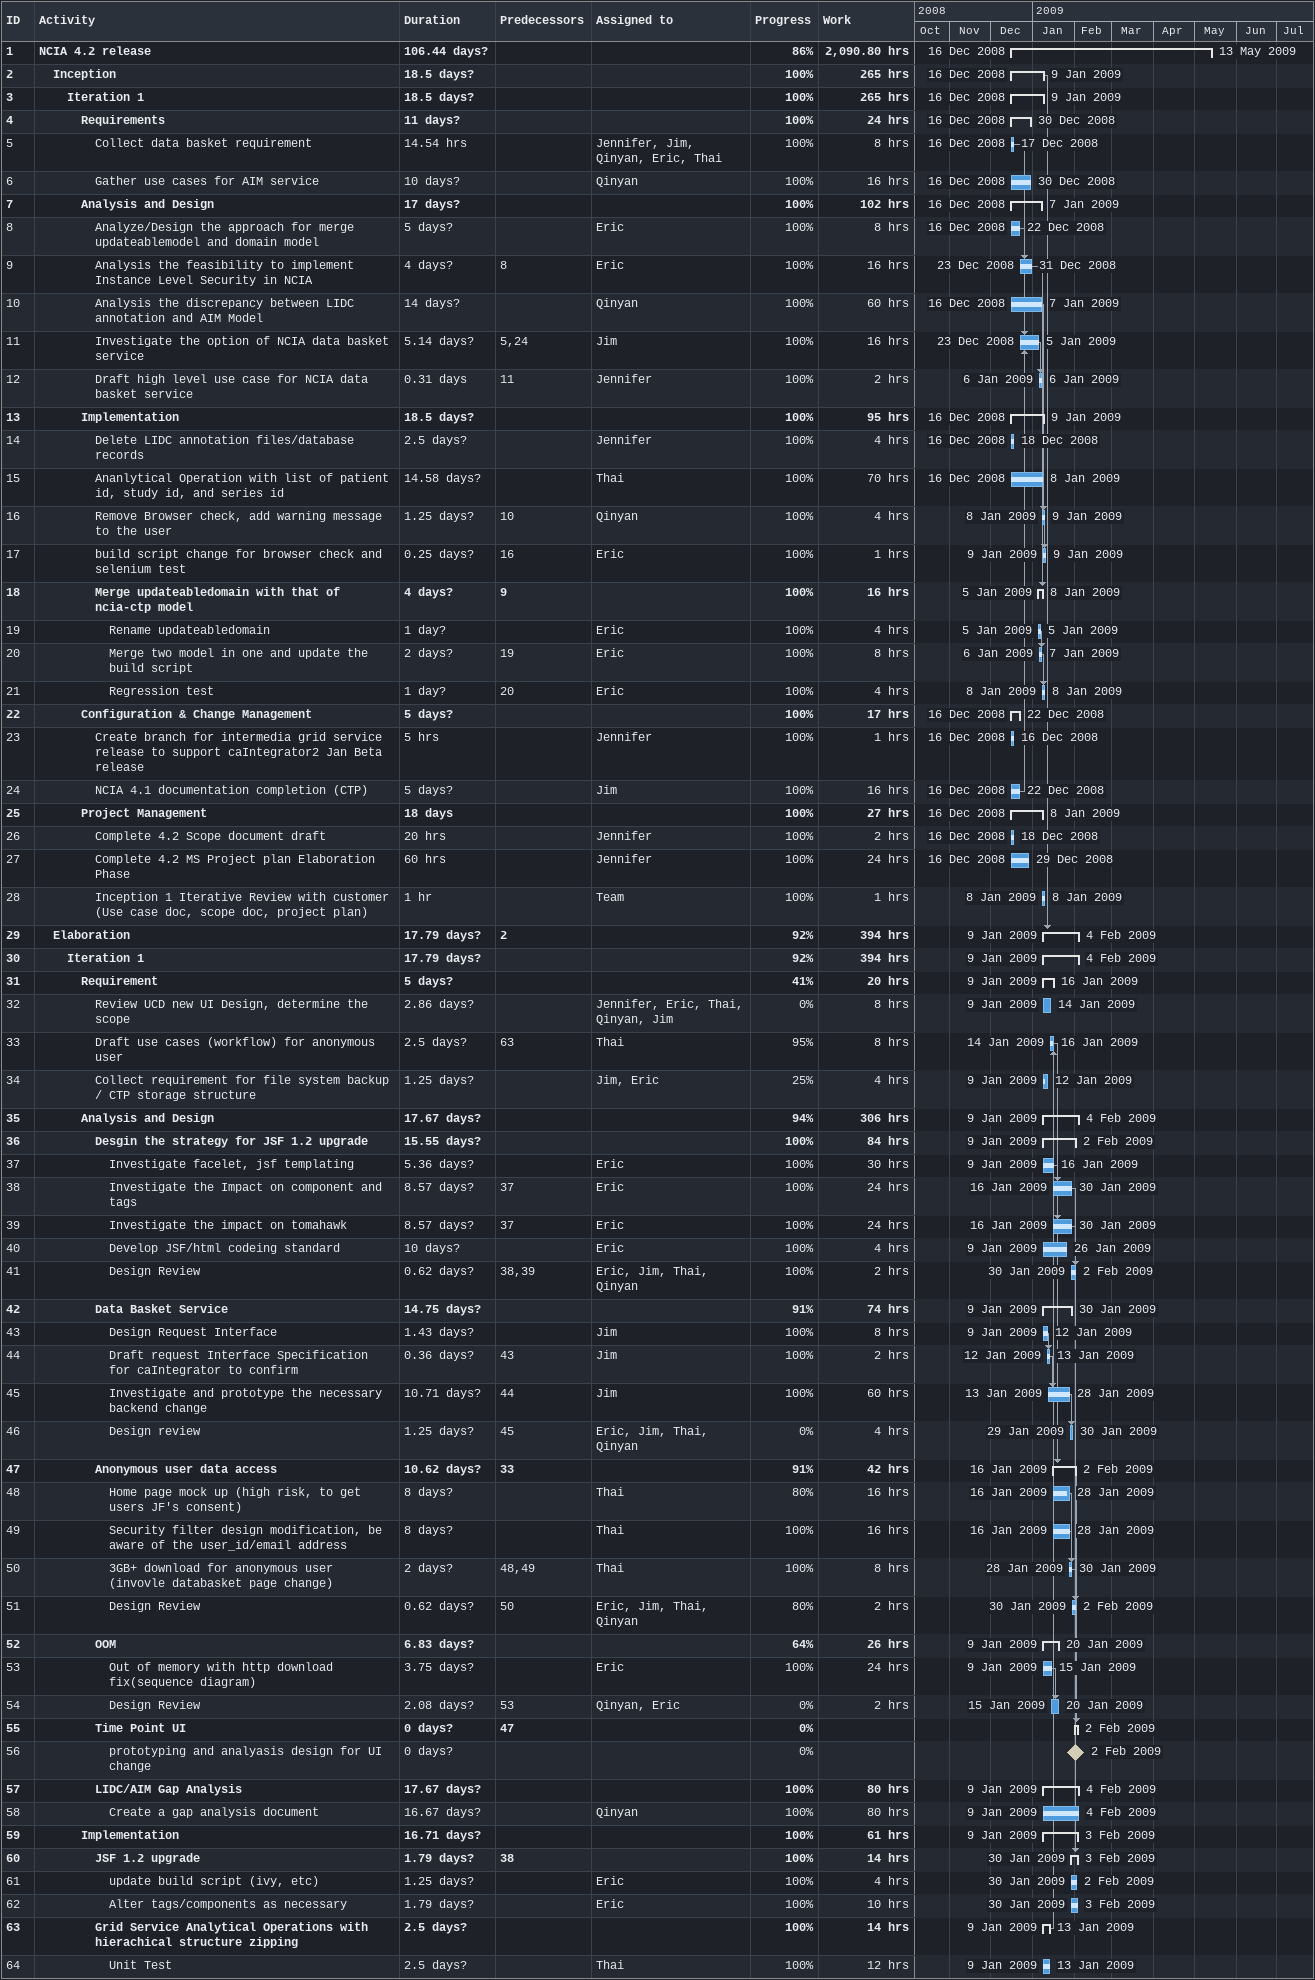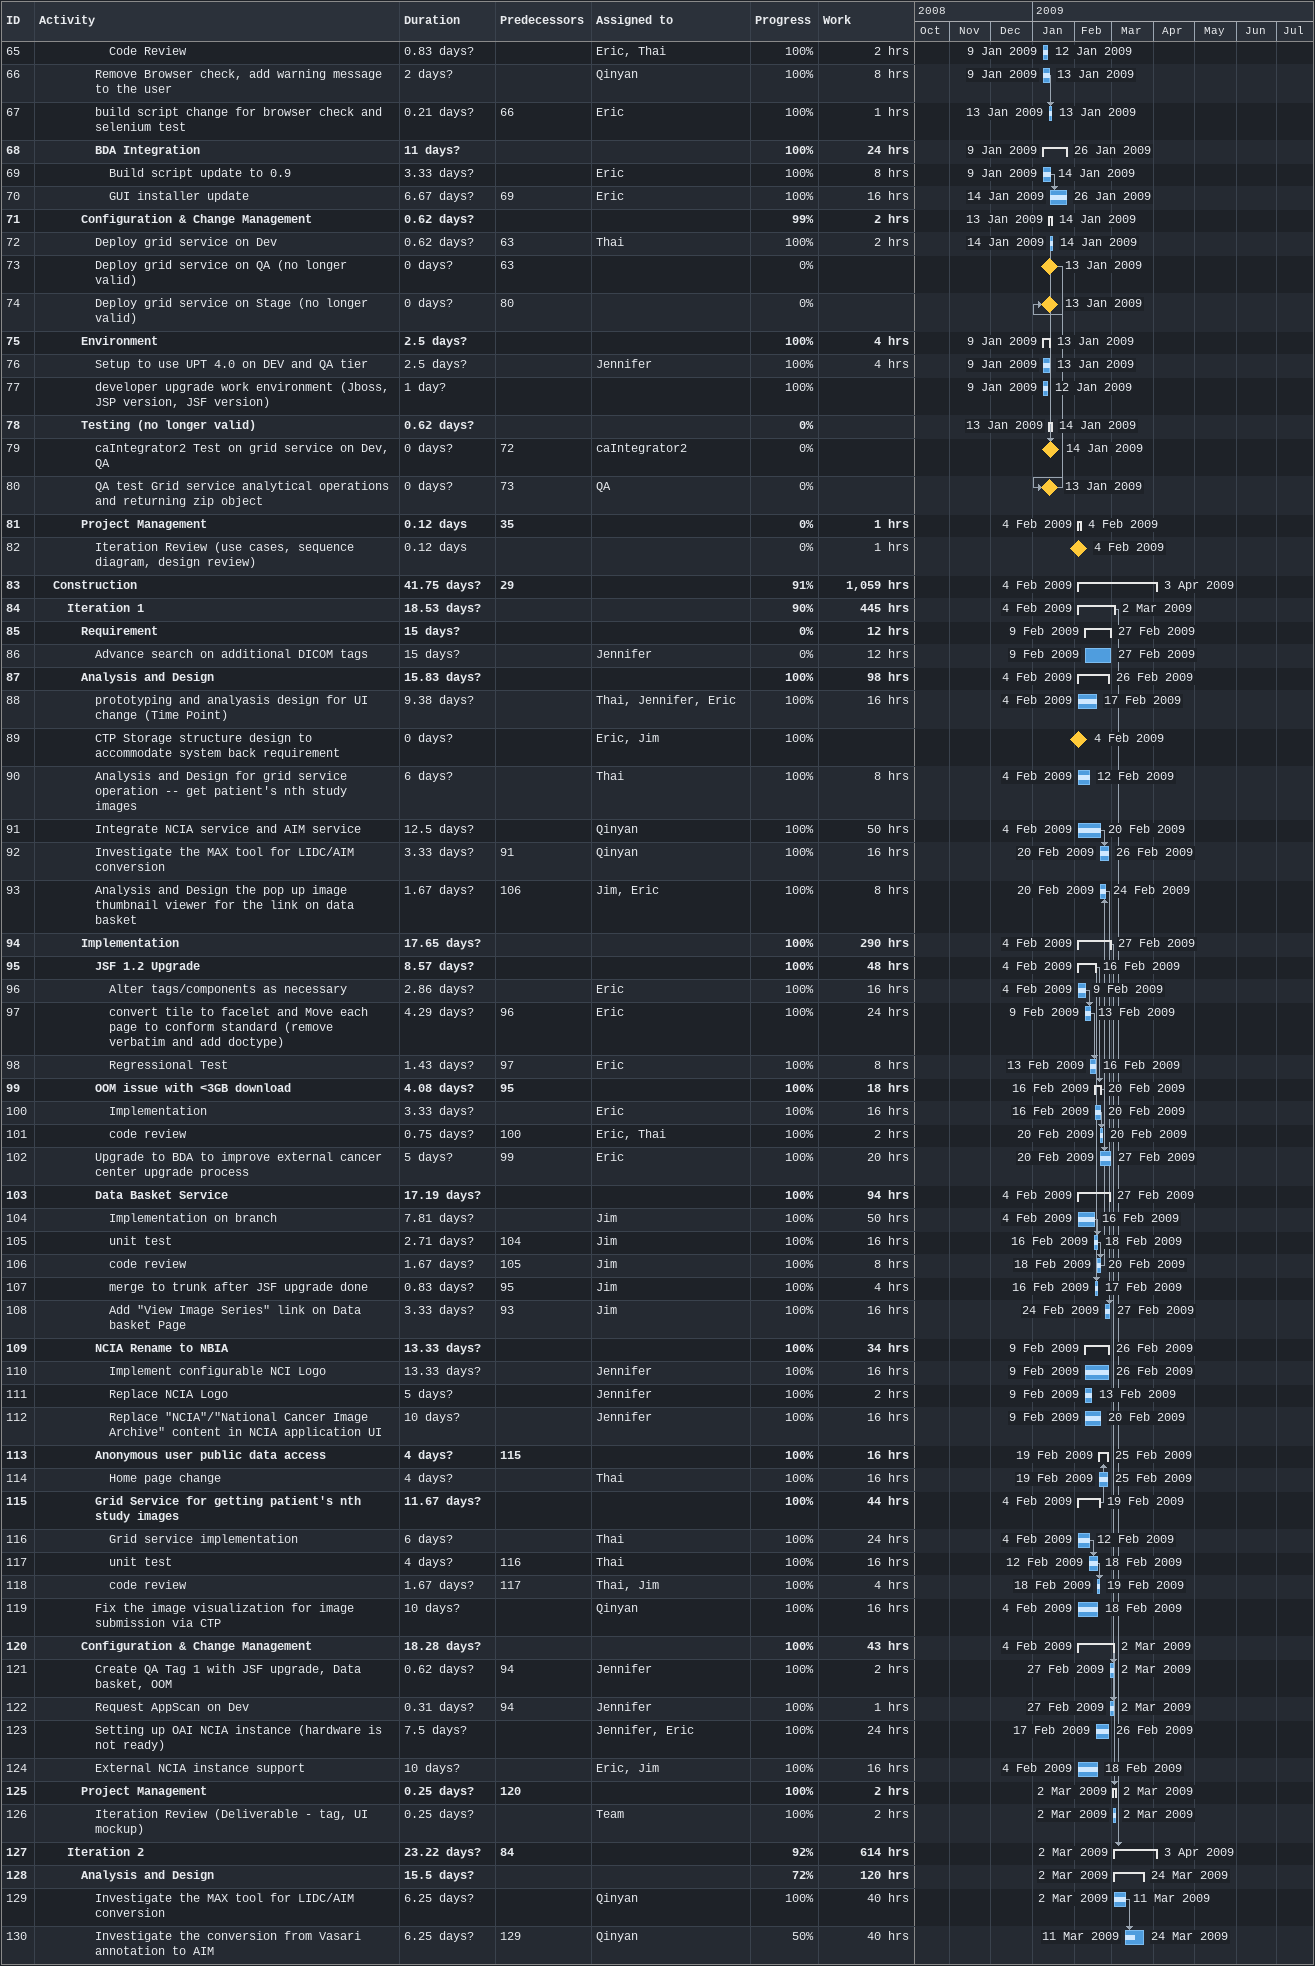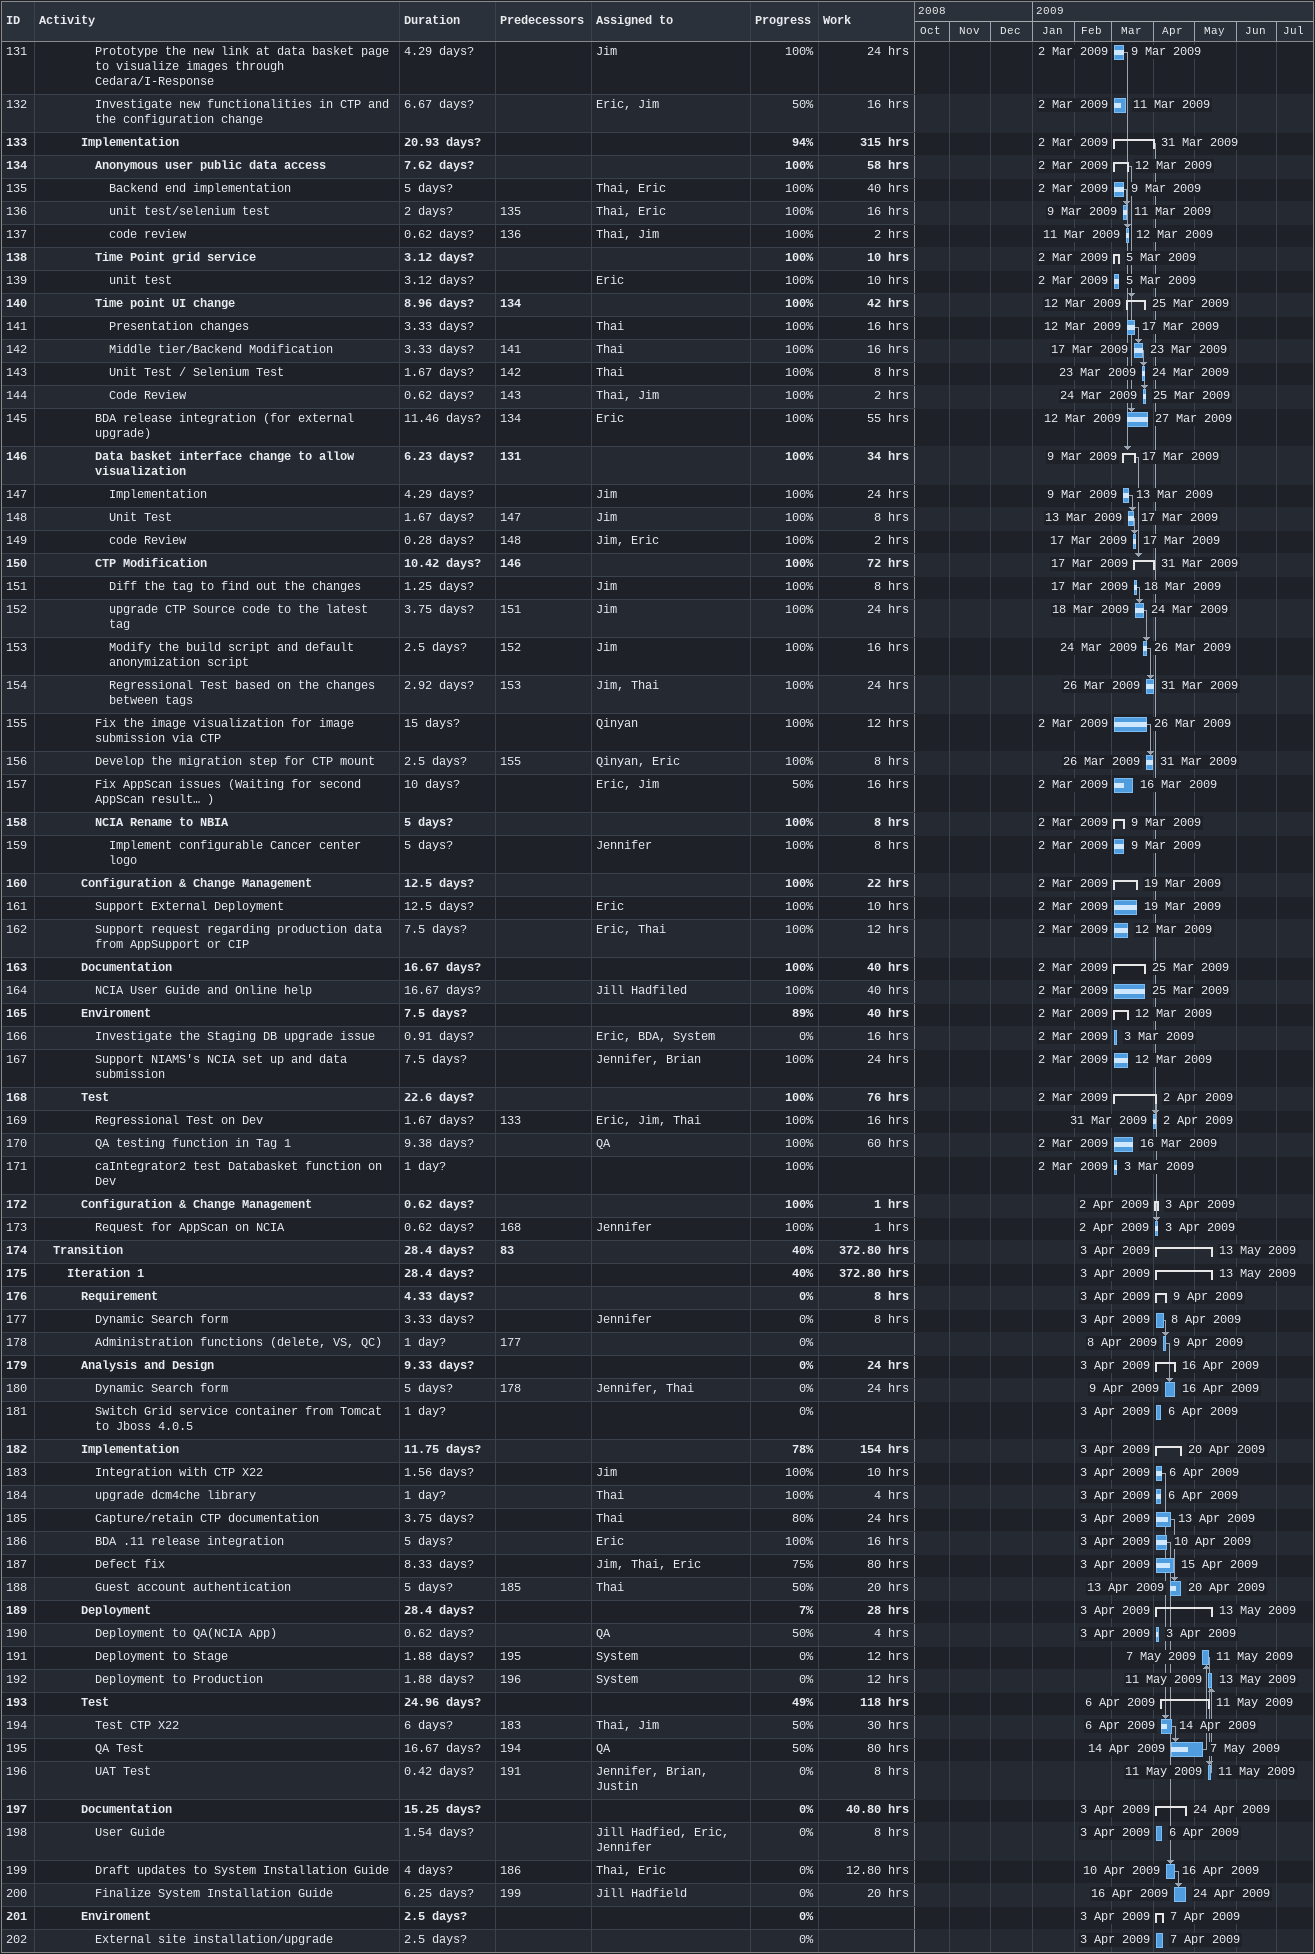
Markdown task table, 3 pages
| ID | Level | Task | Duration | Start | Finish | Predecessors | Resources | % complete | Work (h) |
|---|---|---|---|---|---|---|---|---|---|
| 1 | 1 | **NCIA 4.2 release** | 106.44d? | 2008-12-16 | 2009-05-13 |  |  | 86 | 2090.80 |
| 2 | 2 | **Inception** | 18.5d? | 2008-12-16 | 2009-01-09 |  |  | 100 | 265 |
| 3 | 3 | **Iteration 1** | 18.5d? | 2008-12-16 | 2009-01-09 |  |  | 100 | 265 |
| 4 | 4 | **Requirements** | 11d? | 2008-12-16 | 2008-12-30 |  |  | 100 | 24 |
| 5 | 5 | Collect data basket requirement | 14.54h | 2008-12-16 | 2008-12-17 |  | Jennifer, Jim, Qinyan, Eric, Thai | 100 | 8 |
| 6 | 5 | Gather use cases for AIM service | 10d? | 2008-12-16 | 2008-12-30 |  | Qinyan | 100 | 16 |
| 7 | 4 | **Analysis and Design** | 17d? | 2008-12-16 | 2009-01-07 |  |  | 100 | 102 |
| 8 | 5 | Analyze/Design the approach for merge updateablemodel and domain model | 5d? | 2008-12-16 | 2008-12-22 |  | Eric | 100 | 8 |
| 9 | 5 | Analysis the feasibility to implement Instance Level Security in NCIA | 4d? | 2008-12-23 | 2008-12-31 | 8 | Eric | 100 | 16 |
| 10 | 5 | Analysis the discrepancy between LIDC annotation and AIM Model | 14d? | 2008-12-16 | 2009-01-07 |  | Qinyan | 100 | 60 |
| 11 | 5 | Investigate the option of NCIA data basket service | 5.14d? | 2008-12-23 | 2009-01-05 | 5, 24 | Jim | 100 | 16 |
| 12 | 5 | Draft high level use case for NCIA data basket service | 0.31d | 2009-01-06 | 2009-01-06 | 11 | Jennifer | 100 | 2 |
| 13 | 4 | **Implementation** | 18.5d? | 2008-12-16 | 2009-01-09 |  |  | 100 | 95 |
| 14 | 5 | Delete LIDC annotation files/database records | 2.5d? | 2008-12-16 | 2008-12-18 |  | Jennifer | 100 | 4 |
| 15 | 5 | Ananlytical Operation with list of patient id, study id, and series id | 14.58d? | 2008-12-16 | 2009-01-08 |  | Thai | 100 | 70 |
| 16 | 5 | Remove Browser check, add warning message to the user | 1.25d? | 2009-01-08 | 2009-01-09 | 10 | Qinyan | 100 | 4 |
| 17 | 5 | build script change for browser check and selenium test | 0.25d? | 2009-01-09 | 2009-01-09 | 16 | Eric | 100 | 1 |
| 18 | 5 | **Merge updateabledomain with that of ncia-ctp model** | 4d? | 2009-01-05 | 2009-01-08 | 9 |  | 100 | 16 |
| 19 | 6 | Rename updateabledomain | 1d? | 2009-01-05 | 2009-01-05 |  | Eric | 100 | 4 |
| 20 | 6 | Merge two model in one and update the build script | 2d? | 2009-01-06 | 2009-01-07 | 19 | Eric | 100 | 8 |
| 21 | 6 | Regression test | 1d? | 2009-01-08 | 2009-01-08 | 20 | Eric | 100 | 4 |
| 22 | 4 | **Configuration & Change Management** | 5d? | 2008-12-16 | 2008-12-22 |  |  | 100 | 17 |
| 23 | 5 | Create branch for intermedia grid service release to support caIntegrator2 Jan Beta release | 5h | 2008-12-16 | 2008-12-16 |  | Jennifer | 100 | 1 |
| 24 | 5 | NCIA 4.1 documentation completion (CTP) | 5d? | 2008-12-16 | 2008-12-22 |  | Jim | 100 | 16 |
| 25 | 4 | **Project Management** | 18d | 2008-12-16 | 2009-01-08 |  |  | 100 | 27 |
| 26 | 5 | Complete 4.2 Scope document draft | 20h | 2008-12-16 | 2008-12-18 |  | Jennifer | 100 | 2 |
| 27 | 5 | Complete 4.2 MS Project plan Elaboration Phase | 60h | 2008-12-16 | 2008-12-29 |  | Jennifer | 100 | 24 |
| 28 | 5 | Inception 1 Iterative Review with customer (Use case doc, scope doc, project plan) | 1h | 2009-01-08 | 2009-01-08 |  | Team | 100 | 1 |
| 29 | 2 | **Elaboration** | 17.79d? | 2009-01-09 | 2009-02-04 | 2 |  | 92 | 394 |
| 30 | 3 | **Iteration 1** | 17.79d? | 2009-01-09 | 2009-02-04 |  |  | 92 | 394 |
| 31 | 4 | **Requirement** | 5d? | 2009-01-09 | 2009-01-16 |  |  | 41 | 20 |
| 32 | 5 | Review UCD new UI Design, determine the scope | 2.86d? | 2009-01-09 | 2009-01-14 |  | Jennifer, Eric, Thai, Qinyan, Jim | 0 | 8 |
| 33 | 5 | Draft use cases (workflow) for anonymous user | 2.5d? | 2009-01-14 | 2009-01-16 | 63 | Thai | 95 | 8 |
| 34 | 5 | Collect requirement for file system backup / CTP storage structure | 1.25d? | 2009-01-09 | 2009-01-12 |  | Jim, Eric | 25 | 4 |
| 35 | 4 | **Analysis and Design** | 17.67d? | 2009-01-09 | 2009-02-04 |  |  | 94 | 306 |
| 36 | 5 | **Desgin the strategy for JSF 1.2 upgrade** | 15.55d? | 2009-01-09 | 2009-02-02 |  |  | 100 | 84 |
| 37 | 6 | Investigate facelet, jsf templating | 5.36d? | 2009-01-09 | 2009-01-16 |  | Eric | 100 | 30 |
| 38 | 6 | Investigate the Impact on component and tags | 8.57d? | 2009-01-16 | 2009-01-30 | 37 | Eric | 100 | 24 |
| 39 | 6 | Investigate the impact on tomahawk | 8.57d? | 2009-01-16 | 2009-01-30 | 37 | Eric | 100 | 24 |
| 40 | 6 | Develop JSF/html codeing standard | 10d? | 2009-01-09 | 2009-01-26 |  | Eric | 100 | 4 |
| 41 | 6 | Design Review | 0.62d? | 2009-01-30 | 2009-02-02 | 38, 39 | Eric, Jim, Thai, Qinyan | 100 | 2 |
| 42 | 5 | **Data Basket Service** | 14.75d? | 2009-01-09 | 2009-01-30 |  |  | 91 | 74 |
| 43 | 6 | Design Request Interface | 1.43d? | 2009-01-09 | 2009-01-12 |  | Jim | 100 | 8 |
| 44 | 6 | Draft request Interface Specification for caIntegrator to confirm | 0.36d? | 2009-01-12 | 2009-01-13 | 43 | Jim | 100 | 2 |
| 45 | 6 | Investigate and prototype the necessary backend change | 10.71d? | 2009-01-13 | 2009-01-28 | 44 | Jim | 100 | 60 |
| 46 | 6 | Design review | 1.25d? | 2009-01-29 | 2009-01-30 | 45 | Eric, Jim, Thai, Qinyan | 0 | 4 |
| 47 | 5 | **Anonymous user data access** | 10.62d? | 2009-01-16 | 2009-02-02 | 33 |  | 91 | 42 |
| 48 | 6 | Home page mock up (high risk, to get users JF's consent) | 8d? | 2009-01-16 | 2009-01-28 |  | Thai | 80 | 16 |
| 49 | 6 | Security filter design modification, be aware of the user_id/email address | 8d? | 2009-01-16 | 2009-01-28 |  | Thai | 100 | 16 |
| 50 | 6 | 3GB+ download for anonymous user (invovle databasket page change) | 2d? | 2009-01-28 | 2009-01-30 | 48, 49 | Thai | 100 | 8 |
| 51 | 6 | Design Review | 0.62d? | 2009-01-30 | 2009-02-02 | 50 | Eric, Jim, Thai, Qinyan | 80 | 2 |
| 52 | 5 | **OOM** | 6.83d? | 2009-01-09 | 2009-01-20 |  |  | 64 | 26 |
| 53 | 6 | Out of memory with http download fix(sequence diagram) | 3.75d? | 2009-01-09 | 2009-01-15 |  | Eric | 100 | 24 |
| 54 | 6 | Design Review | 2.08d? | 2009-01-15 | 2009-01-20 | 53 | Qinyan, Eric | 0 | 2 |
| 55 | 5 | **Time Point UI** | 0d? | 2009-02-02 | 2009-02-02 | 47 |  | 0 |  |
| 56 | 6 | prototyping and analyasis design for UI change | 0d? | 2009-02-02 | 2009-02-02 |  |  | 0 |  |
| 57 | 5 | **LIDC/AIM Gap Analysis** | 17.67d? | 2009-01-09 | 2009-02-04 |  |  | 100 | 80 |
| 58 | 6 | Create a gap analysis document | 16.67d? | 2009-01-09 | 2009-02-04 |  | Qinyan | 100 | 80 |
| 59 | 4 | **Implementation** | 16.71d? | 2009-01-09 | 2009-02-03 |  |  | 100 | 61 |
| 60 | 5 | **JSF 1.2 upgrade** | 1.79d? | 2009-01-30 | 2009-02-03 | 38 |  | 100 | 14 |
| 61 | 6 | update build script (ivy, etc) | 1.25d? | 2009-01-30 | 2009-02-02 |  | Eric | 100 | 4 |
| 62 | 6 | Alter tags/components as necessary | 1.79d? | 2009-01-30 | 2009-02-03 |  | Eric | 100 | 10 |
| 63 | 5 | **Grid Service Analytical Operations with hierachical structure zipping** | 2.5d? | 2009-01-09 | 2009-01-13 |  |  | 100 | 14 |
| 64 | 6 | Unit Test | 2.5d? | 2009-01-09 | 2009-01-13 |  | Thai | 100 | 12 |
| 65 | 6 | Code Review | 0.83d? | 2009-01-09 | 2009-01-12 |  | Eric, Thai | 100 | 2 |
| 66 | 5 | Remove Browser check, add warning message to the user | 2d? | 2009-01-09 | 2009-01-13 |  | Qinyan | 100 | 8 |
| 67 | 5 | build script change for browser check and selenium test | 0.21d? | 2009-01-13 | 2009-01-13 | 66 | Eric | 100 | 1 |
| 68 | 5 | **BDA Integration** | 11d? | 2009-01-09 | 2009-01-26 |  |  | 100 | 24 |
| 69 | 6 | Build script update to 0.9 | 3.33d? | 2009-01-09 | 2009-01-14 |  | Eric | 100 | 8 |
| 70 | 6 | GUI installer update | 6.67d? | 2009-01-14 | 2009-01-26 | 69 | Eric | 100 | 16 |
| 71 | 4 | **Configuration & Change Management** | 0.62d? | 2009-01-13 | 2009-01-14 |  |  | 99 | 2 |
| 72 | 5 | Deploy grid service on Dev | 0.62d? | 2009-01-14 | 2009-01-14 | 63 | Thai | 100 | 2 |
| 73 | 5 | Deploy grid service on QA (no longer valid) | 0d? | 2009-01-13 | 2009-01-13 | 63 |  | 0 |  |
| 74 | 5 | Deploy grid service on Stage (no longer valid) | 0d? | 2009-01-13 | 2009-01-13 | 80 |  | 0 |  |
| 75 | 4 | **Environment** | 2.5d? | 2009-01-09 | 2009-01-13 |  |  | 100 | 4 |
| 76 | 5 | Setup to use UPT 4.0 on DEV and QA tier | 2.5d? | 2009-01-09 | 2009-01-13 |  | Jennifer | 100 | 4 |
| 77 | 5 | developer upgrade work environment (Jboss, JSP version, JSF version) | 1d? | 2009-01-09 | 2009-01-12 |  |  | 100 |  |
| 78 | 4 | **Testing (no longer valid)** | 0.62d? | 2009-01-13 | 2009-01-14 |  |  | 0 |  |
| 79 | 5 | caIntegrator2 Test on grid service on Dev, QA | 0d? | 2009-01-14 | 2009-01-14 | 72 | caIntegrator2 | 0 |  |
| 80 | 5 | QA test Grid service analytical operations and returning zip object | 0d? | 2009-01-13 | 2009-01-13 | 73 | QA | 0 |  |
| 81 | 4 | **Project Management** | 0.12d | 2009-02-04 | 2009-02-04 | 35 |  | 0 | 1 |
| 82 | 5 | Iteration Review (use cases, sequence diagram, design review) | 0.12d | 2009-02-04 | 2009-02-04 |  |  | 0 | 1 |
| 83 | 2 | **Construction** | 41.75d? | 2009-02-04 | 2009-04-03 | 29 |  | 91 | 1059 |
| 84 | 3 | **Iteration 1** | 18.53d? | 2009-02-04 | 2009-03-02 |  |  | 90 | 445 |
| 85 | 4 | **Requirement** | 15d? | 2009-02-09 | 2009-02-27 |  |  | 0 | 12 |
| 86 | 5 | Advance search on additional DICOM tags | 15d? | 2009-02-09 | 2009-02-27 |  | Jennifer | 0 | 12 |
| 87 | 4 | **Analysis and Design** | 15.83d? | 2009-02-04 | 2009-02-26 |  |  | 100 | 98 |
| 88 | 5 | prototyping and analyasis design for UI change (Time Point) | 9.38d? | 2009-02-04 | 2009-02-17 |  | Thai, Jennifer, Eric | 100 | 16 |
| 89 | 5 | CTP Storage structure design to accommodate system back requirement | 0d? | 2009-02-04 | 2009-02-04 |  | Eric, Jim | 100 |  |
| 90 | 5 | Analysis and Design for grid service operation -- get patient's nth study images | 6d? | 2009-02-04 | 2009-02-12 |  | Thai | 100 | 8 |
| 91 | 5 | Integrate NCIA service and AIM service | 12.5d? | 2009-02-04 | 2009-02-20 |  | Qinyan | 100 | 50 |
| 92 | 5 | Investigate the MAX tool for LIDC/AIM conversion | 3.33d? | 2009-02-20 | 2009-02-26 | 91 | Qinyan | 100 | 16 |
| 93 | 5 | Analysis and Design the pop up image thumbnail viewer for the link on data basket | 1.67d? | 2009-02-20 | 2009-02-24 | 106 | Jim, Eric | 100 | 8 |
| 94 | 4 | **Implementation** | 17.65d? | 2009-02-04 | 2009-02-27 |  |  | 100 | 290 |
| 95 | 5 | **JSF 1.2 Upgrade** | 8.57d? | 2009-02-04 | 2009-02-16 |  |  | 100 | 48 |
| 96 | 6 | Alter tags/components as necessary | 2.86d? | 2009-02-04 | 2009-02-09 |  | Eric | 100 | 16 |
| 97 | 6 | convert tile to facelet and Move each page to conform standard (remove verbatim and add doctype) | 4.29d? | 2009-02-09 | 2009-02-13 | 96 | Eric | 100 | 24 |
| 98 | 6 | Regressional Test | 1.43d? | 2009-02-13 | 2009-02-16 | 97 | Eric | 100 | 8 |
| 99 | 5 | **OOM issue with <3GB download** | 4.08d? | 2009-02-16 | 2009-02-20 | 95 |  | 100 | 18 |
| 100 | 6 | Implementation | 3.33d? | 2009-02-16 | 2009-02-20 |  | Eric | 100 | 16 |
| 101 | 6 | code review | 0.75d? | 2009-02-20 | 2009-02-20 | 100 | Eric, Thai | 100 | 2 |
| 102 | 5 | Upgrade to BDA to improve external cancer center upgrade process | 5d? | 2009-02-20 | 2009-02-27 | 99 | Eric | 100 | 20 |
| 103 | 5 | **Data Basket Service** | 17.19d? | 2009-02-04 | 2009-02-27 |  |  | 100 | 94 |
| 104 | 6 | Implementation on branch | 7.81d? | 2009-02-04 | 2009-02-16 |  | Jim | 100 | 50 |
| 105 | 6 | unit test | 2.71d? | 2009-02-16 | 2009-02-18 | 104 | Jim | 100 | 16 |
| 106 | 6 | code review | 1.67d? | 2009-02-18 | 2009-02-20 | 105 | Jim | 100 | 8 |
| 107 | 6 | merge to trunk after JSF upgrade done | 0.83d? | 2009-02-16 | 2009-02-17 | 95 | Jim | 100 | 4 |
| 108 | 6 | Add "View Image Series" link on Data basket Page | 3.33d? | 2009-02-24 | 2009-02-27 | 93 | Jim | 100 | 16 |
| 109 | 5 | **NCIA Rename to NBIA** | 13.33d? | 2009-02-09 | 2009-02-26 |  |  | 100 | 34 |
| 110 | 6 | Implement configurable NCI Logo | 13.33d? | 2009-02-09 | 2009-02-26 |  | Jennifer | 100 | 16 |
| 111 | 6 | Replace NCIA Logo | 5d? | 2009-02-09 | 2009-02-13 |  | Jennifer | 100 | 2 |
| 112 | 6 | Replace "NCIA"/"National Cancer Image Archive" content in NCIA application UI | 10d? | 2009-02-09 | 2009-02-20 |  | Jennifer | 100 | 16 |
| 113 | 5 | **Anonymous user public data access** | 4d? | 2009-02-19 | 2009-02-25 | 115 |  | 100 | 16 |
| 114 | 6 | Home page change | 4d? | 2009-02-19 | 2009-02-25 |  | Thai | 100 | 16 |
| 115 | 5 | **Grid Service for getting patient's nth study images** | 11.67d? | 2009-02-04 | 2009-02-19 |  |  | 100 | 44 |
| 116 | 6 | Grid service implementation | 6d? | 2009-02-04 | 2009-02-12 |  | Thai | 100 | 24 |
| 117 | 6 | unit test | 4d? | 2009-02-12 | 2009-02-18 | 116 | Thai | 100 | 16 |
| 118 | 6 | code review | 1.67d? | 2009-02-18 | 2009-02-19 | 117 | Thai, Jim | 100 | 4 |
| 119 | 5 | Fix the image visualization for image submission via CTP | 10d? | 2009-02-04 | 2009-02-18 |  | Qinyan | 100 | 16 |
| 120 | 4 | **Configuration & Change Management** | 18.28d? | 2009-02-04 | 2009-03-02 |  |  | 100 | 43 |
| 121 | 5 | Create QA Tag 1 with JSF upgrade, Data basket, OOM | 0.62d? | 2009-02-27 | 2009-03-02 | 94 | Jennifer | 100 | 2 |
| 122 | 5 | Request AppScan on Dev | 0.31d? | 2009-02-27 | 2009-03-02 | 94 | Jennifer | 100 | 1 |
| 123 | 5 | Setting up OAI NCIA instance (hardware is not ready) | 7.5d? | 2009-02-17 | 2009-02-26 |  | Jennifer, Eric | 100 | 24 |
| 124 | 5 | External NCIA instance support | 10d? | 2009-02-04 | 2009-02-18 |  | Eric, Jim | 100 | 16 |
| 125 | 4 | **Project Management** | 0.25d? | 2009-03-02 | 2009-03-02 | 120 |  | 100 | 2 |
| 126 | 5 | Iteration Review (Deliverable - tag, UI mockup) | 0.25d? | 2009-03-02 | 2009-03-02 |  | Team | 100 | 2 |
| 127 | 3 | **Iteration 2** | 23.22d? | 2009-03-02 | 2009-04-03 | 84 |  | 92 | 614 |
| 128 | 4 | **Analysis and Design** | 15.5d? | 2009-03-02 | 2009-03-24 |  |  | 72 | 120 |
| 129 | 5 | Investigate the MAX tool for LIDC/AIM conversion | 6.25d? | 2009-03-02 | 2009-03-11 |  | Qinyan | 100 | 40 |
| 130 | 5 | Investigate the conversion from Vasari annotation to AIM | 6.25d? | 2009-03-11 | 2009-03-24 | 129 | Qinyan | 50 | 40 |
| 131 | 5 | Prototype the new link at data basket page to visualize images through Cedara/I-Response | 4.29d? | 2009-03-02 | 2009-03-09 |  | Jim | 100 | 24 |
| 132 | 5 | Investigate new functionalities in CTP and the configuration change | 6.67d? | 2009-03-02 | 2009-03-11 |  | Eric, Jim | 50 | 16 |
| 133 | 4 | **Implementation** | 20.93d? | 2009-03-02 | 2009-03-31 |  |  | 94 | 315 |
| 134 | 5 | **Anonymous user public data access** | 7.62d? | 2009-03-02 | 2009-03-12 |  |  | 100 | 58 |
| 135 | 6 | Backend end implementation | 5d? | 2009-03-02 | 2009-03-09 |  | Thai, Eric | 100 | 40 |
| 136 | 6 | unit test/selenium test | 2d? | 2009-03-09 | 2009-03-11 | 135 | Thai, Eric | 100 | 16 |
| 137 | 6 | code review | 0.62d? | 2009-03-11 | 2009-03-12 | 136 | Thai, Jim | 100 | 2 |
| 138 | 5 | **Time Point grid service** | 3.12d? | 2009-03-02 | 2009-03-05 |  |  | 100 | 10 |
| 139 | 6 | unit test | 3.12d? | 2009-03-02 | 2009-03-05 |  | Eric | 100 | 10 |
| 140 | 5 | **Time point UI change** | 8.96d? | 2009-03-12 | 2009-03-25 | 134 |  | 100 | 42 |
| 141 | 6 | Presentation changes | 3.33d? | 2009-03-12 | 2009-03-17 |  | Thai | 100 | 16 |
| 142 | 6 | Middle tier/Backend Modification | 3.33d? | 2009-03-17 | 2009-03-23 | 141 | Thai | 100 | 16 |
| 143 | 6 | Unit Test / Selenium Test | 1.67d? | 2009-03-23 | 2009-03-24 | 142 | Thai | 100 | 8 |
| 144 | 6 | Code Review | 0.62d? | 2009-03-24 | 2009-03-25 | 143 | Thai, Jim | 100 | 2 |
| 145 | 5 | BDA release integration (for external upgrade) | 11.46d? | 2009-03-12 | 2009-03-27 | 134 | Eric | 100 | 55 |
| 146 | 5 | **Data basket interface change to allow visualization** | 6.23d? | 2009-03-09 | 2009-03-17 | 131 |  | 100 | 34 |
| 147 | 6 | Implementation | 4.29d? | 2009-03-09 | 2009-03-13 |  | Jim | 100 | 24 |
| 148 | 6 | Unit Test | 1.67d? | 2009-03-13 | 2009-03-17 | 147 | Jim | 100 | 8 |
| 149 | 6 | code Review | 0.28d? | 2009-03-17 | 2009-03-17 | 148 | Jim, Eric | 100 | 2 |
| 150 | 5 | **CTP Modification** | 10.42d? | 2009-03-17 | 2009-03-31 | 146 |  | 100 | 72 |
| 151 | 6 | Diff the tag to find out the changes | 1.25d? | 2009-03-17 | 2009-03-18 |  | Jim | 100 | 8 |
| 152 | 6 | upgrade CTP Source code to the latest tag | 3.75d? | 2009-03-18 | 2009-03-24 | 151 | Jim | 100 | 24 |
| 153 | 6 | Modify the build script and default anonymization script | 2.5d? | 2009-03-24 | 2009-03-26 | 152 | Jim | 100 | 16 |
| 154 | 6 | Regressional Test based on the changes between tags | 2.92d? | 2009-03-26 | 2009-03-31 | 153 | Jim, Thai | 100 | 24 |
| 155 | 5 | Fix the image visualization for image submission via CTP | 15d? | 2009-03-02 | 2009-03-26 |  | Qinyan | 100 | 12 |
| 156 | 5 | Develop the migration step for CTP mount | 2.5d? | 2009-03-26 | 2009-03-31 | 155 | Qinyan, Eric | 100 | 8 |
| 157 | 5 | Fix AppScan issues (Waiting for second AppScan result… ) | 10d? | 2009-03-02 | 2009-03-16 |  | Eric, Jim | 50 | 16 |
| 158 | 5 | **NCIA Rename to NBIA** | 5d? | 2009-03-02 | 2009-03-09 |  |  | 100 | 8 |
| 159 | 6 | Implement configurable Cancer center logo | 5d? | 2009-03-02 | 2009-03-09 |  | Jennifer | 100 | 8 |
| 160 | 4 | **Configuration & Change Management** | 12.5d? | 2009-03-02 | 2009-03-19 |  |  | 100 | 22 |
| 161 | 5 | Support External Deployment | 12.5d? | 2009-03-02 | 2009-03-19 |  | Eric | 100 | 10 |
| 162 | 5 | Support request regarding production data from AppSupport or CIP | 7.5d? | 2009-03-02 | 2009-03-12 |  | Eric, Thai | 100 | 12 |
| 163 | 4 | **Documentation** | 16.67d? | 2009-03-02 | 2009-03-25 |  |  | 100 | 40 |
| 164 | 5 | NCIA User Guide and Online help | 16.67d? | 2009-03-02 | 2009-03-25 |  | Jill Hadfiled | 100 | 40 |
| 165 | 4 | **Enviroment** | 7.5d? | 2009-03-02 | 2009-03-12 |  |  | 89 | 40 |
| 166 | 5 | Investigate the Staging DB upgrade issue | 0.91d? | 2009-03-02 | 2009-03-03 |  | Eric, BDA, System | 0 | 16 |
| 167 | 5 | Support NIAMS's NCIA set up and data submission | 7.5d? | 2009-03-02 | 2009-03-12 |  | Jennifer, Brian | 100 | 24 |
| 168 | 4 | **Test** | 22.6d? | 2009-03-02 | 2009-04-02 |  |  | 100 | 76 |
| 169 | 5 | Regressional Test on Dev | 1.67d? | 2009-03-31 | 2009-04-02 | 133 | Eric, Jim, Thai | 100 | 16 |
| 170 | 5 | QA testing function in Tag 1 | 9.38d? | 2009-03-02 | 2009-03-16 |  | QA | 100 | 60 |
| 171 | 5 | caIntegrator2 test Databasket function on Dev | 1d? | 2009-03-02 | 2009-03-03 |  |  | 100 |  |
| 172 | 4 | **Configuration & Change Management** | 0.62d? | 2009-04-02 | 2009-04-03 |  |  | 100 | 1 |
| 173 | 5 | Request for AppScan on NCIA | 0.62d? | 2009-04-02 | 2009-04-03 | 168 | Jennifer | 100 | 1 |
| 174 | 2 | **Transition** | 28.4d? | 2009-04-03 | 2009-05-13 | 83 |  | 40 | 372.80 |
| 175 | 3 | **Iteration 1** | 28.4d? | 2009-04-03 | 2009-05-13 |  |  | 40 | 372.80 |
| 176 | 4 | **Requirement** | 4.33d? | 2009-04-03 | 2009-04-09 |  |  | 0 | 8 |
| 177 | 5 | Dynamic Search form | 3.33d? | 2009-04-03 | 2009-04-08 |  | Jennifer | 0 | 8 |
| 178 | 5 | Administration functions (delete, VS, QC) | 1d? | 2009-04-08 | 2009-04-09 | 177 |  | 0 |  |
| 179 | 4 | **Analysis and Design** | 9.33d? | 2009-04-03 | 2009-04-16 |  |  | 0 | 24 |
| 180 | 5 | Dynamic Search form | 5d? | 2009-04-09 | 2009-04-16 | 178 | Jennifer, Thai | 0 | 24 |
| 181 | 5 | Switch Grid service container from Tomcat to Jboss 4.0.5 | 1d? | 2009-04-03 | 2009-04-06 |  |  | 0 |  |
| 182 | 4 | **Implementation** | 11.75d? | 2009-04-03 | 2009-04-20 |  |  | 78 | 154 |
| 183 | 5 | Integration with CTP X22 | 1.56d? | 2009-04-03 | 2009-04-06 |  | Jim | 100 | 10 |
| 184 | 5 | upgrade dcm4che library | 1d? | 2009-04-03 | 2009-04-06 |  | Thai | 100 | 4 |
| 185 | 5 | Capture/retain CTP documentation | 3.75d? | 2009-04-03 | 2009-04-13 |  | Thai | 80 | 24 |
| 186 | 5 | BDA .11 release integration | 5d? | 2009-04-03 | 2009-04-10 |  | Eric | 100 | 16 |
| 187 | 5 | Defect fix | 8.33d? | 2009-04-03 | 2009-04-15 |  | Jim, Thai, Eric | 75 | 80 |
| 188 | 5 | Guest account authentication | 5d? | 2009-04-13 | 2009-04-20 | 185 | Thai | 50 | 20 |
| 189 | 4 | **Deployment** | 28.4d? | 2009-04-03 | 2009-05-13 |  |  | 7 | 28 |
| 190 | 5 | Deployment to QA(NCIA App) | 0.62d? | 2009-04-03 | 2009-04-03 |  | QA | 50 | 4 |
| 191 | 5 | Deployment to Stage | 1.88d? | 2009-05-07 | 2009-05-11 | 195 | System | 0 | 12 |
| 192 | 5 | Deployment to Production | 1.88d? | 2009-05-11 | 2009-05-13 | 196 | System | 0 | 12 |
| 193 | 4 | **Test** | 24.96d? | 2009-04-06 | 2009-05-11 |  |  | 49 | 118 |
| 194 | 5 | Test CTP X22 | 6d? | 2009-04-06 | 2009-04-14 | 183 | Thai, Jim | 50 | 30 |
| 195 | 5 | QA Test | 16.67d? | 2009-04-14 | 2009-05-07 | 194 | QA | 50 | 80 |
| 196 | 5 | UAT Test | 0.42d? | 2009-05-11 | 2009-05-11 | 191 | Jennifer, Brian, Justin | 0 | 8 |
| 197 | 4 | **Documentation** | 15.25d? | 2009-04-03 | 2009-04-24 |  |  | 0 | 40.80 |
| 198 | 5 | User Guide | 1.54d? | 2009-04-03 | 2009-04-06 |  | Jill Hadfied, Eric, Jennifer | 0 | 8 |
| 199 | 5 | Draft updates to System Installation Guide | 4d? | 2009-04-10 | 2009-04-16 | 186 | Thai, Eric | 0 | 12.80 |
| 200 | 5 | Finalize System Installation Guide | 6.25d? | 2009-04-16 | 2009-04-24 | 199 | Jill Hadfield | 0 | 20 |
| 201 | 4 | **Enviroment** | 2.5d? | 2009-04-03 | 2009-04-07 |  |  | 0 |  |
| 202 | 5 | External site installation/upgrade | 2.5d? | 2009-04-03 | 2009-04-07 |  |  | 0 |  |
